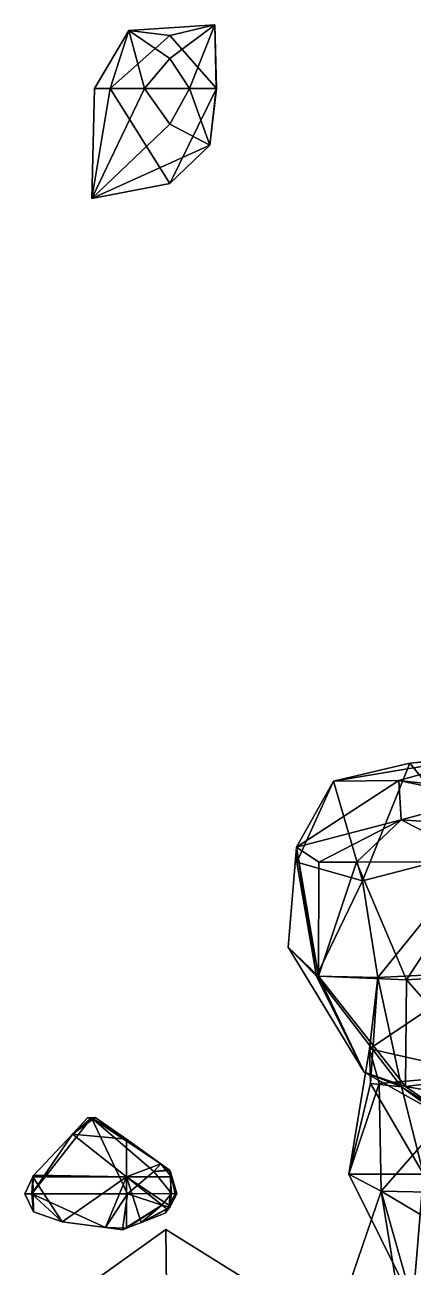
# Model space of a CAD drawing. Extents: x 290034 to 295698, y 4553723 to 4561693.
# Drawn here: x 293903.6 to 293966.2, y 4559215.8 to 4559416.1 of the extents above; entities that cross this region are included whole.
import ezdxf

# ---------------------------------------------------------------- set-up
doc = ezdxf.new("R2010")
doc.units = 0
doc.layers.add('Au_ppm_Pref_-_0_2', color=7, linetype='CONTINUOUS')

msp = doc.modelspace()

# ---------------------------------------------------------------- linework, layer by layer
at = {"layer": 'Au_ppm_Pref_-_0_2'}
for points in [[(293920.39, 4559415.15, 1787.74), (293934.22, 4559416.06, 1787.74), (293926.98, 4559410.64, 1789.34)], [(293934.22, 4559416.06, 1787.74), (293920.39, 4559415.15, 1787.74), (293926.98, 4559414.35, 1784.9)], [(293930.18, 4559405.82, 1789.24), (293926.98, 4559410.64, 1789.34), (293934.22, 4559416.06, 1787.74)], [(293934.22, 4559416.06, 1787.74), (293926.98, 4559414.35, 1784.9), (293934.5, 4559405.82, 1784.19)], [(293930.18, 4559405.82, 1789.24), (293934.22, 4559416.06, 1787.74), (293934.48, 4559405.82, 1787.74)], [(293934.48, 4559405.82, 1787.74), (293934.22, 4559416.06, 1787.74), (293934.5, 4559405.82, 1784.19)], [(293914.86, 4559405.82, 1787.74), (293920.39, 4559415.15, 1787.74), (293922.92, 4559405.82, 1789.65)], [(293920.39, 4559415.15, 1787.74), (293914.86, 4559405.82, 1787.74), (293917.35, 4559405.82, 1783.19)], [(293920.39, 4559415.15, 1787.74), (293917.35, 4559405.82, 1783.19), (293926.98, 4559414.35, 1784.9)], [(293926.98, 4559414.35, 1784.9), (293917.35, 4559405.82, 1783.19), (293934.5, 4559405.82, 1784.19)], [(293920.39, 4559415.15, 1787.74), (293926.98, 4559410.64, 1789.34), (293922.92, 4559405.82, 1789.65)], [(293930.18, 4559405.82, 1789.24), (293922.92, 4559405.82, 1789.65), (293926.98, 4559410.64, 1789.34)], [(293914.43, 4559388.07, 1787.74), (293914.86, 4559405.82, 1787.74), (293922.92, 4559405.82, 1789.65)], [(293914.43, 4559388.07, 1787.74), (293922.92, 4559405.82, 1789.65), (293926.98, 4559400.07, 1789.66)], [(293914.86, 4559405.82, 1787.74), (293914.43, 4559388.07, 1787.74), (293917.35, 4559405.82, 1783.19)], [(293914.43, 4559388.07, 1787.74), (293926.98, 4559390.51, 1782.63), (293917.35, 4559405.82, 1783.19)], [(293934.5, 4559405.82, 1784.19), (293917.35, 4559405.82, 1783.19), (293926.98, 4559390.51, 1782.63)], [(293930.18, 4559405.82, 1789.24), (293926.98, 4559400.07, 1789.66), (293922.92, 4559405.82, 1789.65)], [(293930.18, 4559405.82, 1789.24), (293933.45, 4559396.68, 1787.74), (293926.98, 4559400.07, 1789.66)], [(293933.45, 4559396.68, 1787.74), (293934.5, 4559405.82, 1784.19), (293926.98, 4559390.51, 1782.63)], [(293930.18, 4559405.82, 1789.24), (293934.48, 4559405.82, 1787.74), (293933.45, 4559396.68, 1787.74)], [(293933.45, 4559396.68, 1787.74), (293934.48, 4559405.82, 1787.74), (293934.5, 4559405.82, 1784.19)], [(293933.45, 4559396.68, 1787.74), (293914.43, 4559388.07, 1787.74), (293926.98, 4559400.07, 1789.66)], [(293914.43, 4559388.07, 1787.74), (293933.45, 4559396.68, 1787.74), (293926.98, 4559390.51, 1782.63)], [(293953.37, 4559294.14, 1786.7), (293978.58, 4559298.37, 1788.37), (293965.67, 4559297.08, 1793.49)], [(293978.58, 4559298.37, 1788.37), (293953.37, 4559294.14, 1786.7), (293963.94, 4559294.25, 1781.68)], [(293985.04, 4559291.93, 1781.8), (293978.58, 4559298.37, 1788.37), (293963.94, 4559294.25, 1781.68)], [(293977.12, 4559283.07, 1795.85), (293965.67, 4559297.08, 1793.49), (293989.06, 4559299.1, 1793.77)], [(293978.58, 4559298.37, 1788.37), (293989.06, 4559299.1, 1793.77), (293965.67, 4559297.08, 1793.49)], [(293953.37, 4559294.14, 1786.7), (293965.67, 4559297.08, 1793.49), (293958.04, 4559278.13, 1793.31)], [(293958.04, 4559278.13, 1793.31), (293965.67, 4559297.08, 1793.49), (293977.12, 4559283.07, 1795.85)], [(293963.94, 4559294.25, 1781.68), (293953.37, 4559294.14, 1786.7), (293947.44, 4559283.53, 1781.45)], [(293963.94, 4559294.25, 1781.68), (293947.44, 4559283.53, 1781.45), (293964.31, 4559287.92, 1775.09)], [(293953.37, 4559294.14, 1786.7), (293947.49, 4559281.1, 1787.74), (293947.44, 4559283.53, 1781.45)], [(293947.49, 4559281.1, 1787.74), (293953.37, 4559294.14, 1786.7), (293958.04, 4559278.13, 1793.31)], [(293985.04, 4559291.93, 1781.8), (293963.94, 4559294.25, 1781.68), (293977.38, 4559291.43, 1778.35)], [(293964.31, 4559287.92, 1775.09), (293977.38, 4559291.43, 1778.35), (293963.94, 4559294.25, 1781.68)], [(293977.38, 4559291.43, 1778.35), (293964.31, 4559287.92, 1775.09), (293989.61, 4559286.2, 1775.92)], [(293951, 4559281.1, 1775.86), (293964.31, 4559287.92, 1775.09), (293947.44, 4559283.53, 1781.45)], [(293951, 4559281.1, 1775.86), (293957.07, 4559281.1, 1772.22), (293964.31, 4559287.92, 1775.09)], [(293964.31, 4559287.92, 1775.09), (293957.07, 4559281.1, 1772.22), (293977.58, 4559281.17, 1769.51)], [(293964.31, 4559287.92, 1775.09), (293977.58, 4559281.17, 1769.51), (293989.61, 4559286.2, 1775.92)], [(293947.44, 4559283.53, 1781.45), (293946.09, 4559267.44, 1781.8), (293950.95, 4559262.72, 1775.85)], [(293947.44, 4559283.53, 1781.45), (293950.63, 4559262.76, 1787.92), (293946.09, 4559267.44, 1781.8)], [(293951, 4559281.1, 1775.86), (293947.44, 4559283.53, 1781.45), (293950.95, 4559262.72, 1775.85)], [(293947.49, 4559281.1, 1787.74), (293950.63, 4559262.76, 1787.92), (293947.44, 4559283.53, 1781.45)], [(293958.04, 4559278.13, 1793.31), (293977.12, 4559283.07, 1795.85), (293960.51, 4559262.51, 1794.63)], [(293977.12, 4559283.07, 1795.85), (293977.57, 4559263.36, 1799.66), (293960.51, 4559262.51, 1794.63)], [(293947.49, 4559281.1, 1787.74), (293958.04, 4559278.13, 1793.31), (293950.63, 4559262.76, 1787.92)], [(293951, 4559281.1, 1775.86), (293950.95, 4559262.72, 1775.85), (293957.07, 4559281.1, 1772.22)], [(293950.95, 4559262.72, 1775.85), (293965.16, 4559262.17, 1769.64), (293957.07, 4559281.1, 1772.22)], [(293957.07, 4559281.1, 1772.22), (293965.16, 4559262.17, 1769.64), (293977.58, 4559281.17, 1769.51)], [(293983.57, 4559263.28, 1766.9), (293977.58, 4559281.17, 1769.51), (293965.16, 4559262.17, 1769.64)], [(293960.51, 4559262.51, 1794.63), (293950.63, 4559262.76, 1787.92), (293958.04, 4559278.13, 1793.31)], [(293946.09, 4559267.44, 1781.8), (293950.63, 4559262.76, 1787.92), (293958.31, 4559247.27, 1781.8)], [(293958.31, 4559247.27, 1781.8), (293950.95, 4559262.72, 1775.85), (293946.09, 4559267.44, 1781.8)], [(293960.51, 4559262.51, 1794.63), (293964.34, 4559244.89, 1787.78), (293950.63, 4559262.76, 1787.92)], [(293964.34, 4559244.89, 1787.78), (293958.31, 4559247.27, 1781.8), (293950.63, 4559262.76, 1787.92)], [(293958.31, 4559247.27, 1781.8), (293965, 4559244.96, 1775.6), (293950.95, 4559262.72, 1775.85)], [(293950.95, 4559262.72, 1775.85), (293965, 4559244.96, 1775.6), (293965.16, 4559262.17, 1769.64)], [(293959.18, 4559251.04, 1800.5), (293977.57, 4559263.36, 1799.66), (293977.59, 4559246.9, 1806.8)], [(293959.18, 4559251.04, 1800.5), (293960.51, 4559262.51, 1794.63), (293977.57, 4559263.36, 1799.66)], [(293959.18, 4559251.04, 1800.5), (293959.35, 4559245.46, 1794.92), (293960.51, 4559262.51, 1794.63)], [(293959.35, 4559245.46, 1794.92), (293964.34, 4559244.89, 1787.78), (293960.51, 4559262.51, 1794.63)], [(293965.16, 4559262.17, 1769.64), (293965, 4559244.96, 1775.6), (293978.76, 4559246.66, 1770.37)], [(293978.76, 4559246.66, 1770.37), (293983.57, 4559263.28, 1766.9), (293965.16, 4559262.17, 1769.64)], [(293955.84, 4559230.83, 1799.62), (293959.18, 4559251.04, 1800.5), (293960.77, 4559245.46, 1804.45)], [(293955.84, 4559230.83, 1799.62), (293959.35, 4559245.46, 1794.92), (293959.18, 4559251.04, 1800.5)], [(293960.77, 4559245.46, 1804.45), (293959.18, 4559251.04, 1800.5), (293977.59, 4559246.9, 1806.8)], [(293967.92, 4559230.81, 1794.43), (293959.35, 4559245.46, 1794.92), (293955.84, 4559230.83, 1799.62)], [(293960.77, 4559245.46, 1804.45), (293961.07, 4559228.1, 1805.94), (293955.84, 4559230.83, 1799.62)], [(293958.31, 4559247.27, 1781.8), (293964.34, 4559244.89, 1787.78), (293975.69, 4559237.53, 1781.7)], [(293958.31, 4559247.27, 1781.8), (293975.69, 4559237.53, 1781.7), (293965, 4559244.96, 1775.6)], [(293967.92, 4559230.81, 1794.43), (293964.34, 4559244.89, 1787.78), (293959.35, 4559245.46, 1794.92)], [(293977.59, 4559246.9, 1806.8), (293961.07, 4559228.1, 1805.94), (293960.77, 4559245.46, 1804.45)], [(293961.07, 4559228.1, 1805.94), (293977.59, 4559246.9, 1806.8), (293981.78, 4559227.64, 1809.42)], [(293978.76, 4559246.66, 1770.37), (293965, 4559244.96, 1775.6), (293991.87, 4559240.3, 1775.82)], [(293967.92, 4559230.81, 1794.43), (293977.38, 4559236.61, 1790.73), (293964.34, 4559244.89, 1787.78)], [(293964.34, 4559244.89, 1787.78), (293977.38, 4559236.61, 1790.73), (293982.82, 4559231.42, 1789.04)], [(293964.34, 4559244.89, 1787.78), (293982.82, 4559231.42, 1789.04), (293975.69, 4559237.53, 1781.7)], [(293975.69, 4559237.53, 1781.7), (293991.87, 4559240.3, 1775.82), (293965, 4559244.96, 1775.6)], [(293904.76, 4559227.64, 1919.8), (293914.38, 4559239.93, 1920.25), (293911.3, 4559237.3, 1920.66)], [(293920.17, 4559227.64, 1918.4), (293914.38, 4559239.93, 1920.25), (293904.76, 4559227.64, 1919.8)], [(293913.73, 4559239.91, 1920.56), (293914.93, 4559239.95, 1920.5), (293911.3, 4559237.3, 1920.66)], [(293914.93, 4559239.95, 1920.5), (293920, 4559236.49, 1920.21), (293911.3, 4559237.3, 1920.66)], [(293911.3, 4559237.3, 1920.66), (293914.38, 4559239.93, 1920.25), (293913.73, 4559239.91, 1920.56)], [(293914.38, 4559239.93, 1920.25), (293914.93, 4559239.95, 1920.5), (293913.73, 4559239.91, 1920.56)], [(293914.38, 4559239.93, 1920.25), (293920, 4559236.49, 1920.21), (293914.93, 4559239.95, 1920.5)], [(293925.55, 4559232.51, 1919.77), (293920, 4559236.49, 1920.21), (293914.38, 4559239.93, 1920.25)], [(293925.55, 4559232.51, 1919.77), (293914.38, 4559239.93, 1920.25), (293924.43, 4559231.25, 1918.4)], [(293920.17, 4559227.64, 1918.4), (293924.43, 4559231.25, 1918.4), (293914.38, 4559239.93, 1920.25)], [(293905.05, 4559230.69, 1920.96), (293904.76, 4559227.64, 1919.8), (293911.3, 4559237.3, 1920.66)], [(293920, 4559230.39, 1920.16), (293905.05, 4559230.69, 1920.96), (293911.3, 4559237.3, 1920.66)], [(293920, 4559230.39, 1920.16), (293911.3, 4559237.3, 1920.66), (293920, 4559236.49, 1920.21)], [(293925.55, 4559232.51, 1919.77), (293920, 4559230.39, 1920.16), (293920, 4559236.49, 1920.21)], [(293920, 4559230.39, 1920.16), (293925.55, 4559232.51, 1919.77), (293927.26, 4559230.39, 1919.62)], [(293926.89, 4559231.54, 1919.66), (293925.55, 4559232.51, 1919.77), (293924.43, 4559231.25, 1918.4)], [(293926.99, 4559231.4, 1919.65), (293926.89, 4559231.54, 1919.66), (293924.43, 4559231.25, 1918.4)], [(293926.99, 4559231.4, 1919.65), (293924.43, 4559231.25, 1918.4), (293927.24, 4559227.72, 1918.31)], [(293926.89, 4559231.54, 1919.66), (293927.26, 4559230.39, 1919.62), (293925.55, 4559232.51, 1919.77)], [(293926.89, 4559231.54, 1919.66), (293926.99, 4559231.4, 1919.65), (293927.07, 4559231.23, 1919.64)], [(293927.07, 4559231.23, 1919.64), (293927.26, 4559230.39, 1919.62), (293926.89, 4559231.54, 1919.66)], [(293927.07, 4559231.23, 1919.64), (293926.99, 4559231.4, 1919.65), (293928.12, 4559227.64, 1918.94)], [(293926.99, 4559231.4, 1919.65), (293927.24, 4559227.72, 1918.31), (293928.12, 4559227.64, 1918.94)], [(293903.6, 4559227.64, 1920.99), (293904.9, 4559230.39, 1920.96), (293905, 4559224.77, 1920.88)], [(293903.6, 4559227.64, 1920.99), (293904.76, 4559227.64, 1919.8), (293904.9, 4559230.39, 1920.96)], [(293904.76, 4559227.64, 1919.8), (293905.05, 4559230.69, 1920.96), (293904.9, 4559230.39, 1920.96)], [(293920, 4559230.39, 1920.16), (293904.9, 4559230.39, 1920.96), (293905.05, 4559230.69, 1920.96)], [(293905, 4559224.77, 1920.88), (293904.9, 4559230.39, 1920.96), (293909.65, 4559223.13, 1920.6)], [(293904.9, 4559230.39, 1920.96), (293920, 4559230.39, 1920.16), (293909.65, 4559223.13, 1920.6)], [(293909.65, 4559223.13, 1920.6), (293920, 4559230.39, 1920.16), (293916.63, 4559222.21, 1920.22)], [(293916.63, 4559222.21, 1920.22), (293920, 4559230.39, 1920.16), (293920, 4559222.12, 1920.04)], [(293922.36, 4559223.04, 1919.94), (293920, 4559222.12, 1920.04), (293920, 4559230.39, 1920.16)], [(293926.56, 4559225.18, 1919.77), (293922.36, 4559223.04, 1919.94), (293920, 4559230.39, 1920.16)], [(293920, 4559230.39, 1920.16), (293926.87, 4559225.78, 1919.74), (293926.56, 4559225.18, 1919.77)], [(293927.26, 4559230.39, 1919.62), (293926.87, 4559225.78, 1919.74), (293920, 4559230.39, 1920.16)], [(293924.43, 4559231.25, 1918.4), (293920.17, 4559227.64, 1918.4), (293927.24, 4559227.72, 1918.31)], [(293927.26, 4559230.39, 1919.62), (293927.85, 4559227.64, 1919.63), (293926.87, 4559225.78, 1919.74)], [(293927.07, 4559231.23, 1919.64), (293928.12, 4559227.64, 1918.94), (293927.26, 4559230.39, 1919.62)], [(293927.26, 4559230.39, 1919.62), (293928.12, 4559227.64, 1918.94), (293927.85, 4559227.64, 1919.63)], [(293967.92, 4559230.81, 1794.43), (293955.84, 4559230.83, 1799.62), (293966.18, 4559210.11, 1800.59)], [(293955.84, 4559230.83, 1799.62), (293961.07, 4559228.1, 1805.94), (293966.18, 4559210.11, 1800.59)], [(293967.92, 4559230.81, 1794.43), (293966.18, 4559210.11, 1800.59), (293982.39, 4559211.87, 1794.46)], [(293905, 4559224.77, 1920.88), (293904.76, 4559227.64, 1919.8), (293903.6, 4559227.64, 1920.99)], [(293904.76, 4559227.64, 1919.8), (293905, 4559224.77, 1920.88), (293909.65, 4559223.13, 1920.6)], [(293916.63, 4559222.21, 1920.22), (293904.76, 4559227.64, 1919.8), (293909.65, 4559223.13, 1920.6)], [(293920.17, 4559227.64, 1918.4), (293904.76, 4559227.64, 1919.8), (293916.63, 4559222.21, 1920.22)], [(293920.17, 4559227.64, 1918.4), (293916.63, 4559222.21, 1920.22), (293919.35, 4559221.86, 1920.07)], [(293919.35, 4559221.86, 1920.07), (293925.69, 4559225.82, 1918.4), (293920.17, 4559227.64, 1918.4)], [(293920.17, 4559227.64, 1918.4), (293925.69, 4559225.82, 1918.4), (293927.24, 4559227.72, 1918.31)], [(293927.24, 4559227.72, 1918.31), (293925.69, 4559225.82, 1918.4), (293926.98, 4559225.52, 1919.11)], [(293927.85, 4559227.64, 1919.63), (293926.98, 4559225.52, 1919.11), (293926.87, 4559225.78, 1919.74)], [(293927.24, 4559227.72, 1918.31), (293926.98, 4559225.52, 1919.11), (293928.12, 4559227.64, 1918.94)], [(293927.85, 4559227.64, 1919.63), (293928.12, 4559227.64, 1918.94), (293926.98, 4559225.52, 1919.11)], [(293953.49, 4559205.9, 1806.43), (293961.07, 4559228.1, 1805.94), (293964.43, 4559207.59, 1810.86)], [(293961.07, 4559228.1, 1805.94), (293953.49, 4559205.9, 1806.43), (293966.18, 4559210.11, 1800.59)], [(293961.07, 4559228.1, 1805.94), (293977.38, 4559218.4, 1808.41), (293964.43, 4559207.59, 1810.86)], [(293977.38, 4559218.4, 1808.41), (293961.07, 4559228.1, 1805.94), (293981.78, 4559227.64, 1809.42)], [(293925.69, 4559225.82, 1918.4), (293919.35, 4559221.86, 1920.07), (293920, 4559222.12, 1920.04)], [(293925.69, 4559225.82, 1918.4), (293920, 4559222.12, 1920.04), (293922.36, 4559223.04, 1919.94)], [(293925.69, 4559225.82, 1918.4), (293922.36, 4559223.04, 1919.94), (293926.98, 4559225.52, 1919.11)], [(293926.98, 4559225.52, 1919.11), (293922.36, 4559223.04, 1919.94), (293926.24, 4559224.56, 1919.78)], [(293926.98, 4559225.52, 1919.11), (293926.24, 4559224.56, 1919.78), (293926.56, 4559225.18, 1919.77)], [(293926.98, 4559225.52, 1919.11), (293926.56, 4559225.18, 1919.77), (293926.87, 4559225.78, 1919.74)], [(293926.56, 4559225.18, 1919.77), (293926.24, 4559224.56, 1919.78), (293922.36, 4559223.04, 1919.94)], [(293926.32, 4559221.9, 1811.49), (293940.23, 4559213.28, 1812.14), (293912.54, 4559212.02, 1811.33)], [(293926.32, 4559221.9, 1811.49), (293912.54, 4559212.02, 1811.33), (293926.48, 4559207.69, 1806.54)], [(293919.35, 4559221.86, 1920.07), (293916.63, 4559222.21, 1920.22), (293920, 4559222.12, 1920.04)], [(293926.32, 4559221.9, 1811.49), (293926.48, 4559207.69, 1806.54), (293940.23, 4559213.28, 1812.14)], [(293984.59, 4559209.83, 1808.96), (293964.43, 4559207.59, 1810.86), (293977.38, 4559218.4, 1808.41)]]:
    msp.add_3dface(points, dxfattribs=at)

doc.saveas('drawing.dxf')
